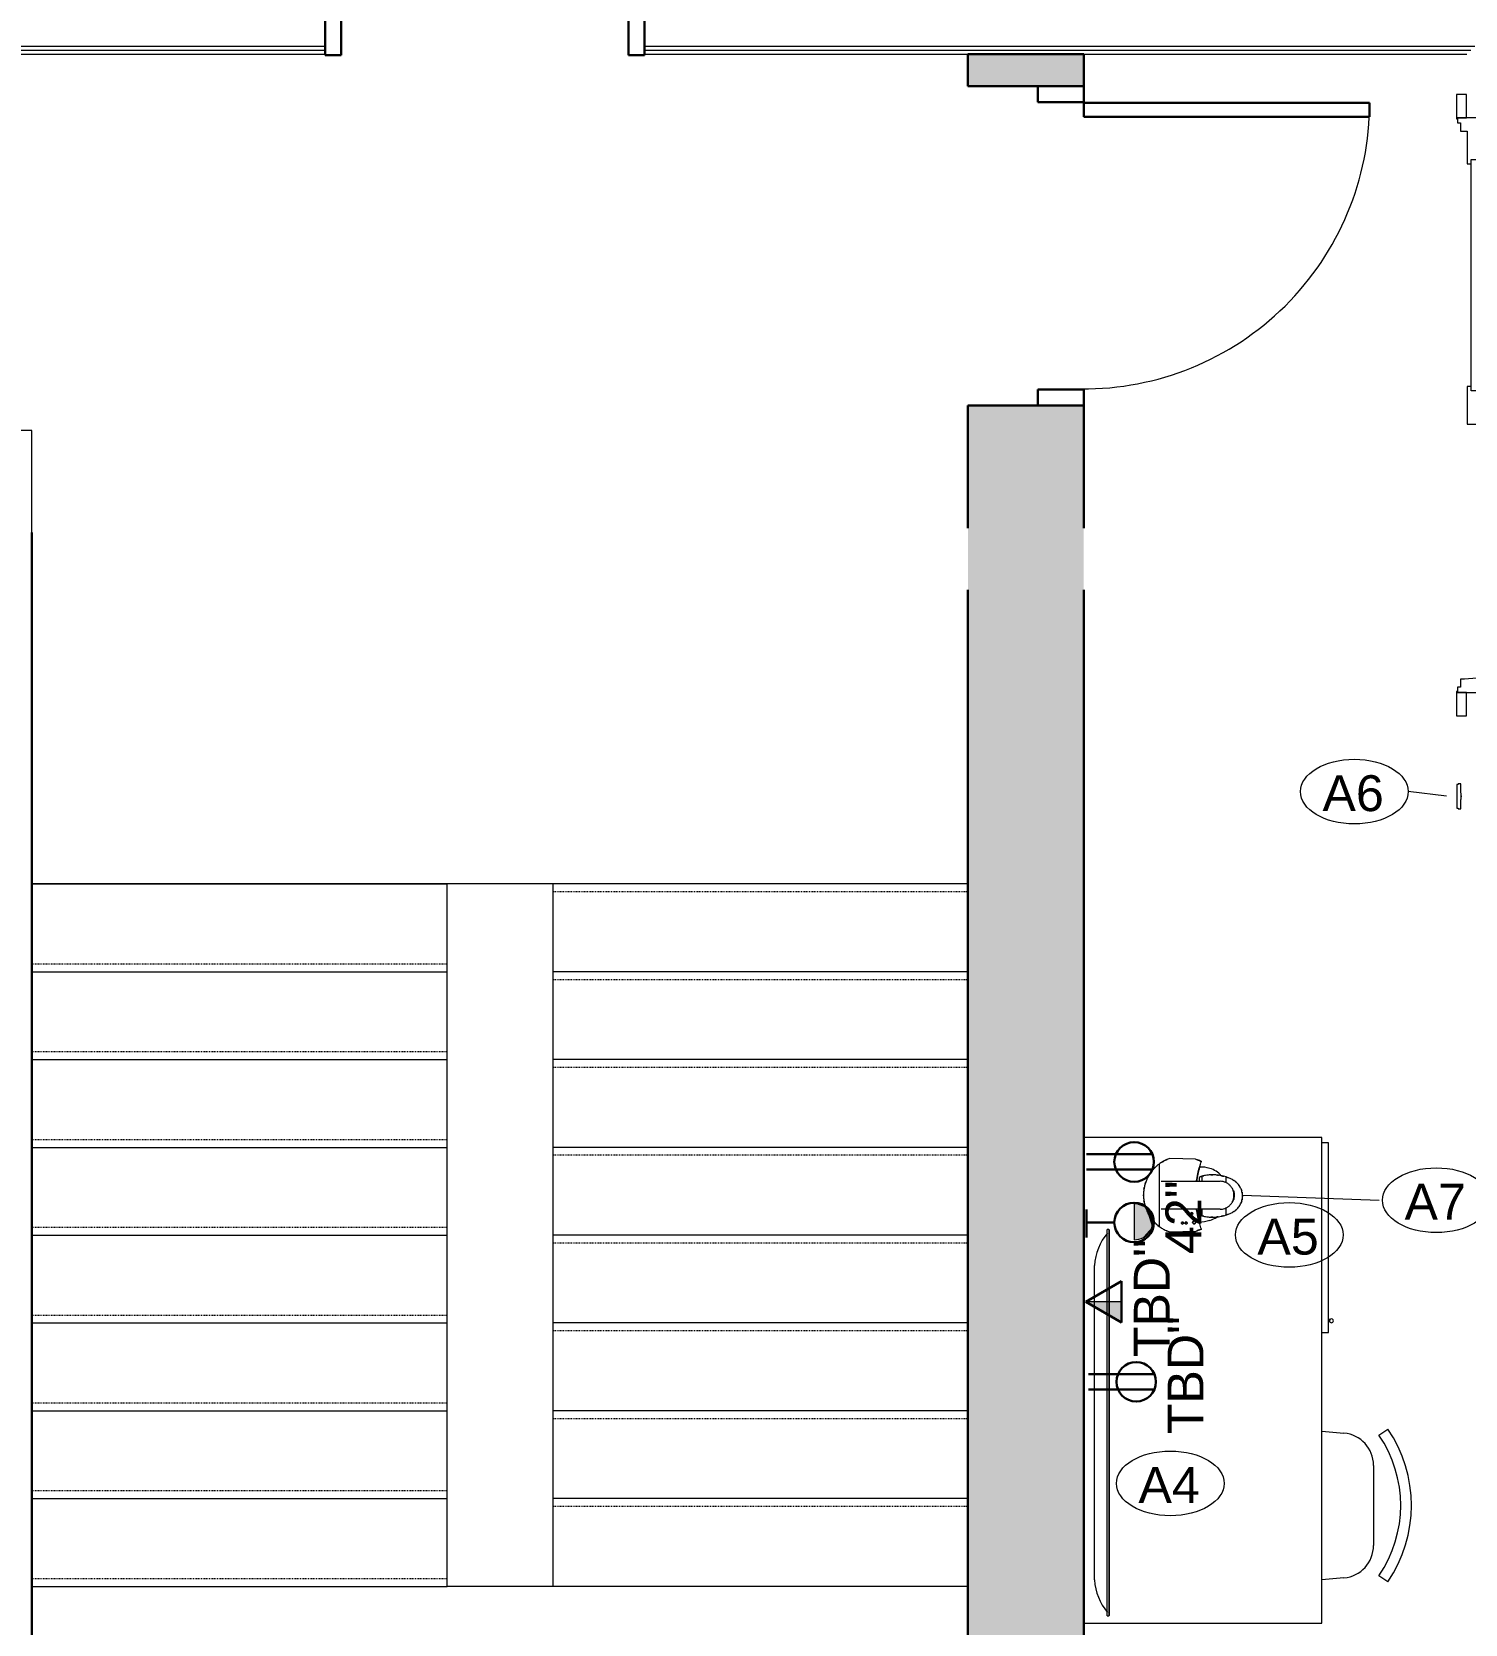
# Model space of a CAD drawing. Header units: inches. Extents: x -1176 to 1482, y -2527 to 978.
# Drawn here: x -344.8 to -165.3, y 153.6 to 353 of the extents above; entities that cross this region are included whole.
import ezdxf

# ---------------------------------------------------------------- set-up
doc = ezdxf.new("R2010")
doc.units = ezdxf.units.IN
doc.header["$MEASUREMENT"] = 0
doc.linetypes.add('Overhead 1_16_', pattern=[0.101562, 0.0625, -0.039062])
for name, color, linetype, lineweight in [('A-ANNO-NOTE', 131, 'Continuous', 40), ('A-DETL-GENF', 92, 'Continuous', 9), ('A-DOOR', 31, 'Continuous', 18), ('A-DOOR-FRAM', 31, 'Continuous', 30), ('A-DOOR-GLAZ', 31, 'Continuous', 9), ('A-DOOR-OPNG', 31, 'Continuous', 30), ('A-FLOR', 192, 'Continuous', 18), ('A-WALL', 113, 'Continuous', 18), ('A-WALL-PATT', 111, 'Continuous', 18), ('I-FURN', 30, 'Continuous', 9), ('I-WALL', 2, 'Continuous', 18), ('Q-CASE', 31, 'Continuous', 9), ('Q-SPCQ', 91, 'Continuous', 9), ('Q-SPCQ-IDEN', 132, 'Continuous', 9), ('S-STRS', 31, 'Continuous', 18)]:
    doc.layers.add(name, color=color, linetype=linetype, lineweight=lineweight)
doc.styles.add('Arial', font='arial.ttf', dxfattribs={"height": 4.5})
doc.styles.add('Swis721 Lt BT', font='swissl.ttf', dxfattribs={"height": 4.5})

# ---------------------------------------------------------------- blocks, each defined once
blk = doc.blocks.new('Door-Sliding-JELD-WEN-2_Panel-Stationary_Active-Wide_Stile-EpicVue - D6 6_ X 8_-8222146-3rd Floor Power _ Signal')
at = {"layer": 'A-DETL-GENF'}
for p, q in [((-35.86, 4.12), (-38.91, 4.12)), ((-38.91, 4.12), (-38.91, 2.86)), ((-36, 2.86), (-36, 4.04)), ((-36, 4.04), (-35.86, 4.04)), ((-35.34, 4.01), (-36, 4.01)), ((-36, 4.01), (-36, -1.74)), ((-35.86, 4.04), (-35.86, 4.12)), ((-35.34, 3.61), (-35.34, 4.01)), ((36, 4.01), (35.34, 4.01)), ((35.34, 4.01), (35.34, 3.61)), ((35.86, 4.12), (35.86, 4.04)), ((38.91, 4.12), (35.86, 4.12)), ((35.86, 4.04), (36, 4.04)), ((36, 4.04), (36, 2.86)), ((36, -1.74), (36, 4.01)), ((38.91, 2.86), (38.91, 4.12)), ((-38.91, 2.86), (-36, 2.86)), ((-34.34, 3.61), (-35.34, 3.61)), ((-34.34, 3.12), (-34.34, 3.61)), ((-34.11, 0.52), (-34.34, 3.12)), ((2.32, 2.8), (-2.37, 2.8)), ((-2.37, 2.8), (-2.37, 0.96)), ((1.78, 1.54), (1.78, 2.29)), ((1.78, 2.29), (2.32, 2.29)), ((2.32, 2.29), (2.32, 2.8)), ((30.2, 2.8), (30.2, 2.29)), ((34.33, 2.8), (30.2, 2.8)), ((30.2, 2.29), (30.75, 2.29)), ((30.75, 2.29), (30.75, 1.54)), ((35.34, 3.61), (34.33, 3.61)), ((34.33, 3.61), (34.33, 2.8)), ((36, 2.86), (38.91, 2.86)), ((-30.21, 0.52), (-34.11, 0.52)), ((-30.75, -0.74), (-30.75, 0.01)), ((-30.75, 0.01), (-30.21, 0.01)), ((-30.21, 0.01), (-30.21, 0.52)), ((-2.37, 0.96), (-2.32, 0.96)), ((-2.32, 1.01), (-2.32, 0.96)), ((-0.28, 1.01), (-2.32, 1.01)), ((-2.32, 0.96), (-2.32, 0.01)), ((-0.28, 0.52), (-2.32, 0.52)), ((-2.32, 0.01), (-1.78, 0.01)), ((-1.78, 0.01), (-1.78, -0.74)), ((-0.28, 0.52), (-0.28, 1.01)), ((-0.28, 1.01), (2.31, 1.01)), ((2.31, 0.52), (-0.28, 0.52)), ((2.31, 1.54), (1.78, 1.54)), ((2.31, 1.01), (2.31, 1.54)), ((2.31, -1.27), (2.31, 0.52)), ((30.75, 1.54), (30.21, 1.54)), ((30.21, 1.54), (30.21, 1.01)), ((30.21, 1.01), (34.25, 1.01)), ((34.25, 1.01), (34.25, -1.74)), ((-36, -1.74), (-34.25, -1.74)), ((-34.25, -1.74), (-34.25, -1.27)), ((-34.25, -1.27), (-30.22, -1.27)), ((-30.22, -0.74), (-30.75, -0.74)), ((-30.22, -1.27), (-30.22, -0.74)), ((-1.78, -0.74), (-2.31, -0.74)), ((-2.31, -0.74), (-2.31, -1.27)), ((-2.31, -1.27), (2.31, -1.27)), ((34.25, -1.74), (36, -1.74))]:
    blk.add_line(p, q, dxfattribs=at)
at = {"layer": 'A-DOOR-FRAM', "lineweight": 9}
for p, q in [((-34.75, -1.74), (-36, -1.74)), ((-36, -1.74), (-36, -2.81)), ((-34.75, -2.81), (-34.75, -1.74)), ((34.75, -1.74), (34.75, -2.81)), ((36, -1.74), (34.75, -1.74)), ((36, -2.81), (36, -1.74)), ((-36, -2.81), (-34.75, -2.81)), ((34.75, -2.81), (36, -2.81))]:
    blk.add_line(p, q, dxfattribs=at)
at = {"layer": 'A-DOOR-GLAZ'}
for p, q in [((1.78, 2.29), (30.75, 2.29)), ((-30.75, 0.01), (-1.78, 0.01)), ((1.78, 1.54), (30.75, 1.54)), ((-30.75, -0.74), (-1.78, -0.74))]:
    blk.add_line(p, q, dxfattribs=at)
at = {"layer": 'A-DOOR-OPNG'}
for p, q in [((-13.1, -1.92), (-10.27, -4.75)), ((-10.27, -4.75), (-22.27, -4.75)), ((-13.1, -7.58), (-10.27, -4.75))]:
    blk.add_line(p, q, dxfattribs=at)
blk = doc.blocks.new('Single Flush - D1 3_ X 8_-8250001-3rd Floor Power _ Signal')
at = {"layer": 'A-DOOR', "lineweight": 30}
for p, q in [((16.15625, -2.8125), (17.90625, -2.8125)), ((16.15625, -38.625), (16.15625, -2.8125)), ((17.90625, -2.8125), (17.90625, -38.625)), ((17.90625, -38.625), (16.15625, -38.625))]:
    blk.add_line(p, q, dxfattribs=at)
at = {"layer": 'A-DOOR', "lineweight": 9}
blk.add_arc((17.90625, -2.8125), 35.8125, 179.5, 270, dxfattribs=at)
at = {"layer": 'A-DOOR-FRAM'}
for p, q in [((-20, 2.9375), (-20, -2.8125)), ((-20, 2.9375), (-18, 2.9375)), ((-18, 2.9375), (-18, -2.8125)), ((18.000004, 2.9375), (18.000004, -2.8125)), ((18.000004, 2.9375), (20.000004, 2.9375)), ((20.000004, 2.9375), (20.000004, -2.8125)), ((-20, -2.8125), (-18, -2.8125)), ((18.000004, -2.8125), (20.000004, -2.8125))]:
    blk.add_line(p, q, dxfattribs=at)
blk = doc.blocks.new('Single Flush - D1 3_ X 8_-8252935-3rd Floor Power _ Signal')
at = {"layer": 'A-DOOR', "lineweight": 30}
for p, q in [((16.15625, -7.25), (17.90625, -7.25)), ((16.15625, -43.0625), (16.15625, -7.25)), ((17.90625, -7.25), (17.90625, -43.0625)), ((17.90625, -43.0625), (16.15625, -43.0625))]:
    blk.add_line(p, q, dxfattribs=at)
at = {"layer": 'A-DOOR', "lineweight": 9}
blk.add_arc((17.90625, -7.25), 35.8125, 179.5, 270, dxfattribs=at)
at = {"layer": 'A-DOOR-FRAM'}
for p, q in [((-20, -1.5), (-20, -7.25)), ((-20, -1.5), (-18, -1.5)), ((-18, -1.5), (-18, -7.25)), ((18.000004, -1.5), (18.000004, -7.25)), ((18.000004, -1.5), (20.000004, -1.5)), ((20.000004, -1.5), (20.000004, -7.25)), ((-20, -7.25), (-18, -7.25)), ((18.000004, -7.25), (20.000004, -7.25))]:
    blk.add_line(p, q, dxfattribs=at)
blk = doc.blocks.new('F-Chairs - Side 01-6547429-3rd Floor Power _ Signal')
at = {"layer": 'I-FURN'}
for p, q in [((-9.07, 9.03), (-9.31, 11.8)), ((9.31, 11.8), (9.07, 9.03)), ((-9.57, 3.52), (-8.8, 4.64)), ((5.02, 5.32), (-5.02, 5.32)), ((8.8, 4.64), (9.57, 3.52))]:
    blk.add_line(p, q, dxfattribs=at)
for centre, radius, start, end in [((-5.02, 9.38), 4.06, 184.9697, 270), ((5.02, 9.38), 4.06, 270, 355.0303), ((0, 17.51), 15.59, 235.6197, 304.3803), ((0, 17.51), 16.94, 235.6197, 304.3803)]:
    blk.add_arc(centre, radius, start, end, dxfattribs=at)
blk = doc.blocks.new('A-Flat_Screen_TV - OLED 55BGP 55_-7077464-3rd Floor Power _ Signal')
at = {"layer": 'Q-SPCQ'}
for p, q in [((-24.14, 0.06), (24.14, 0.06)), ((-24.14, 0.06), (-24.14, 0)), ((24.14, 0), (24.14, 0.06)), ((-24.2, 0), (24.2, 0)), ((-24.2, 0), (-24.2, -0.19)), ((24.2, -0.19), (-24.2, -0.19)), ((19.7, -1.81), (-19.7, -1.81)), ((24.2, -0.19), (24.2, 0))]:
    blk.add_line(p, q, dxfattribs=at)
for centre, start, end in [((-19.1, 5.58), 231.0344, 265.3628), ((19.1, 5.58), 274.6372, 308.9656)]:
    blk.add_arc(centre, 7.41, start, end, dxfattribs=at)
blk = doc.blocks.new('Desk65 - Desk-7130743-3rd Floor Power _ Signal')
at = {"layer": 'Q-CASE'}
for p, q in [((2291.48, 451.01), (2230.64, 451.01)), ((2230.64, 451.01), (2230.64, 421.2)), ((2291.48, 421.2), (2291.48, 451.01)), ((2230.64, 421.2), (2291.48, 421.2))]:
    blk.add_line(p, q, dxfattribs=at)
blk = doc.blocks.new('A-UC Refrigerator - A-UC Refrigerator-V54-3rd Floor Power _ Signal')
at = {"layer": 'Q-SPCQ'}
for p, q in [((-11.87, -16.92), (-11.87, -17.75)), ((-11.87, -17.75), (11.88, -17.75)), ((-10.5, -17.75), (-10.5, -17.91)), ((-10.5, -17.75), (-10.5, -17.91)), ((-10.25, -17.93), (-10.25, -17.75)), ((-10.25, -17.93), (-10.25, -17.75)), ((11.88, -17.75), (11.88, -16.92))]:
    blk.add_line(p, q, dxfattribs=at)
for start, end in [(90, 270), (270, 90)]:
    blk.add_arc((-10.39, -18.13), 0.25, start, end, dxfattribs=at)
blk = doc.blocks.new('HVAC_Other_LK-Systems_Room-Thermostat-S1-Dti-24V-NO - Room Thermostat S1 Dti 24V NO-V57-3rd Floor Power _ Signal')
at = {"layer": 'A-DETL-GENF'}
for p, q in [((-1.55, 0.12), (-1.55, -0.05)), ((-1.48, 0.12), (-1.55, 0.12)), ((-1.48, 0.12), (-1.55, 0.12)), ((-1.55, 0.12), (-1.55, -0.23)), ((-1.48, 0.28), (-1.48, 0.12)), ((1.48, 0.28), (-1.48, 0.28)), ((1.48, 0.28), (-1.48, 0.28)), ((-1.48, 0.28), (-1.48, 0.12)), ((1.48, 0.12), (1.48, 0.28)), ((1.48, 0.12), (1.48, 0.28)), ((1.55, 0.12), (1.48, 0.12)), ((1.55, 0.12), (1.48, 0.12)), ((1.55, -0.23), (1.55, 0.12)), ((1.55, -0.23), (1.55, 0.12)), ((-1.55, -0.05), (-1.55, -0.23)), ((-1.55, -0.23), (-0.76, -0.25)), ((-1.55, -0.23), (-0.76, -0.25)), ((-0.76, -0.25), (0, -0.26)), ((-0.76, -0.25), (-0.06, -0.26)), ((-0.06, -0.26), (-0.06, -0.3)), ((-0.06, -0.3), (0.06, -0.3)), ((-0.06, -0.3), (0.06, -0.3)), ((0, -0.26), (0.76, -0.25)), ((0.06, -0.26), (0.76, -0.25)), ((0.06, -0.3), (0.06, -0.26)), ((0.06, -0.3), (0.06, -0.26)), ((0.76, -0.25), (1.55, -0.23)), ((0.76, -0.25), (1.55, -0.23))]:
    blk.add_line(p, q, dxfattribs=at)
blk = doc.blocks.new('Keurig_Coffee_Maker_18764 - Keurig_Coffee_Maker_18764-V67-3rd Floor Power _ Signal')
at = {"layer": 'Q-SPCQ'}
for p, q in [((-0.61, 4.75), (-0.53, 4.77)), ((-0.53, 4.77), (-0.61, 4.75)), ((-0.61, 4.75), (-0.53, 4.77)), ((-0.53, 4.77), (-0.61, 4.75)), ((-0.61, 4.75), (-0.53, 4.77)), ((-0.53, 4.77), (-0.61, 4.75)), ((-0.61, 4.75), (-0.6, 4.72)), ((-0.61, 4.75), (-0.6, 4.72)), ((-0.61, 4.75), (-0.6, 4.72)), ((-0.6, 4.72), (-0.52, 4.74)), ((-0.52, 4.74), (-0.6, 4.72)), ((-0.6, 4.72), (-0.52, 4.74)), ((-0.52, 4.74), (-0.6, 4.72)), ((-0.6, 4.72), (-0.52, 4.74)), ((-0.52, 4.74), (-0.6, 4.72)), ((-0.52, 4.74), (-0.53, 4.77)), ((-0.52, 4.74), (-0.53, 4.77)), ((-0.52, 4.74), (-0.53, 4.77)), ((-0.51, 4.78), (-0.43, 4.8)), ((-0.51, 4.78), (-0.51, 4.75)), ((-0.43, 4.77), (-0.51, 4.75)), ((-0.43, 4.8), (-0.36, 4.82)), ((-0.43, 4.77), (-0.43, 4.8)), ((-0.35, 4.79), (-0.43, 4.77)), ((-0.36, 4.82), (-0.35, 4.79)), ((-0.31, 4.83), (-0.11, 4.85)), ((-0.31, 4.83), (-0.3, 4.8)), ((-0.11, 4.82), (-0.3, 4.8)), ((-0.11, 4.85), (-0.11, 4.82)), ((-0.04, 4.86), (0.03, 4.85)), ((-0.04, 4.86), (-0.04, 4.82)), ((0.03, 4.82), (-0.04, 4.82)), ((0.03, 4.85), (0.13, 4.85)), ((0.13, 4.85), (0.03, 4.85)), ((0.03, 4.82), (0.03, 4.85)), ((0.03, 4.82), (0.12, 4.82)), ((0.12, 4.82), (0.03, 4.82)), ((0.13, 4.85), (0.12, 4.82)), ((0.2, 4.81), (0.12, 4.82)), ((0.13, 4.85), (0.2, 4.84)), ((0.2, 4.84), (0.2, 4.81)), ((0.27, 4.8), (0.28, 4.83)), ((0.3, 4.8), (0.27, 4.8)), ((0.28, 4.83), (0.44, 4.8)), ((0.43, 4.77), (0.34, 4.79)), ((0.49, 4.75), (0.43, 4.77)), ((0.44, 4.8), (0.5, 4.78)), ((0.44, 4.8), (0.44, 4.8)), ((0.44, 4.8), (0.44, 4.8)), ((0.45, 4.8), (0.44, 4.77)), ((0.47, 4.79), (0.46, 4.76)), ((0.52, 4.75), (0.46, 4.76)), ((0.46, 4.76), (0.49, 4.75)), ((0.5, 4.78), (0.47, 4.79)), ((0.47, 4.79), (0.52, 4.78)), ((0.49, 4.75), (0.5, 4.78)), ((0.5, 4.78), (0.49, 4.75)), ((0.5, 4.78), (0.49, 4.75)), ((0.49, 4.75), (0.49, 4.75)), ((0.5, 4.75), (0.51, 4.78)), ((0.5, 4.78), (0.5, 4.78)), ((0.52, 4.78), (0.52, 4.75)), ((0.58, 4.76), (0.57, 4.73)), ((0.64, 4.7), (0.57, 4.73)), ((0.58, 4.76), (0.65, 4.73)), ((0.64, 4.7), (0.65, 4.73)), ((0.71, 4.71), (0.7, 4.68)), ((0.74, 4.66), (0.7, 4.68)), ((0.7, 4.68), (0.74, 4.66)), ((0.75, 4.69), (0.71, 4.71)), ((0.71, 4.71), (0.76, 4.68)), ((0.89, 4.58), (0.74, 4.66)), ((0.76, 4.68), (0.9, 4.61)), ((0.91, 4.61), (0.89, 4.58)), ((0.9, 4.61), (0.89, 4.58)), ((-1.56, 3.82), (-2.29, 3.82)), ((-1.75, -4.31), (-1.75, 3.08)), ((2.47, 3.82), (1.56, 3.82)), ((1.75, 3.08), (1.75, -4.31)), ((-2.38, 0.79), (-1.75, 0.79)), ((-2.24, 0.47), (-1.75, 0.47)), ((1.75, 0.79), (2.56, 0.79)), ((1.75, 0.47), (2.42, 0.47)), ((-3.9, -4.57), (3.9, -4.57)), ((2.55, -5.79), (2.53, -5.79)), ((0, -6.52), (-0.05, -6.52)), ((0, -6.52), (-0.05, -6.52))]:
    blk.add_line(p, q, dxfattribs=at)
at = {"layer": 'Q-SPCQ', "flags": 128}
for points in [[(-4.52, -0.02), (-4.56, -1.59), (-4.6, -3.21)], [(4.6, -3.21), (4.56, -1.59), (4.52, -0.02)]]:
    blk.add_lwpolyline(points, dxfattribs=at)
at = {"layer": 'Q-SPCQ'}
for centre, radius, start, end in [((-0.11, 0.74), 3.42, 133.2151, 162.0251), ((-0.11, 0.74), 3.42, 17.9749, 33.9816), ((0, 12.51), 12.51, 252.7803, 257.1927), ((-0.11, 0.74), 3.42, 162.0251, 183.9632), ((0, 12.51), 12.51, 253.7595, 261.925), ((0, 12.51), 12.51, 259.0261, 261.9487), ((0, 12.51), 12.51, 278.0789, 285.4279), ((-1.51, 0.29), 4.88, 2.0734, 17.9749), ((3.4, -0.17), 0.187, 90, 270), ((3.4, -0.17), 0.187, 270, 90), ((2.3, -0.48), 0.125, 90, 270), ((2.3, -0.48), 0.125, 270, 90), ((2.84, -0.34), 0.156, 90, 270), ((2.84, -0.34), 0.156, 270, 90), ((3.48, -1.19), 0.125, 90, 270), ((3.48, -1.64), 0.125, 90, 270), ((3.48, -1.19), 0.125, 270, 90), ((3.48, -1.64), 0.125, 270, 90), ((-0.02, -1.68), 4.83, 219.3983, 221.0457), ((-0.02, -1.68), 4.83, 228.1639, 230.5343), ((-0.02, -1.68), 4.83, 239.6592, 240.0724)]:
    blk.add_arc(centre, radius, start, end, dxfattribs=at)
for points in [[(-1.96, 4.62), (-2.02, 4.49), (-2.14, 4.23), (-2.24, 3.96), (-2.29, 3.82)], [(-2.25, 3.94), (-2.23, 3.98), (-2.22, 4.01), (-2.21, 4.05)], [(-1.96, 4.62), (-1.95, 4.63), (-1.93, 4.67), (-1.91, 4.71), (-1.9, 4.72)], [(-1.27, 5.43), (-1.23, 5.46), (-1.19, 5.49), (-1.15, 5.51)], [(-1.15, 5.51), (-1.1, 5.54), (-1.05, 5.57), (-1, 5.6)], [(1.19, 5.6), (1.24, 5.57), (1.28, 5.54), (1.33, 5.51)], [(1.33, 5.51), (1.37, 5.49), (1.41, 5.46), (1.45, 5.43)], [(2.09, 4.72), (2.1, 4.71), (2.12, 4.67), (2.13, 4.63), (2.14, 4.62)], [(2.47, 3.82), (2.43, 3.96), (2.33, 4.23), (2.21, 4.49), (2.14, 4.62)], [(-2.29, 3.82), (-2.36, 3.62), (-2.46, 3.2), (-2.56, 2.55), (-2.57, 1.89), (-2.53, 1.46), (-2.49, 1.24)], [(-2.56, 1.93), (-2.56, 2), (-2.56, 2.07), (-2.56, 2.15)], [(-2.44, 3.26), (-2.42, 3.35), (-2.4, 3.44), (-2.38, 3.53)], [(2.68, 1.24), (2.71, 1.46), (2.75, 1.89), (2.74, 2.55), (2.65, 3.2), (2.54, 3.62), (2.47, 3.82)], [(2.69, 2.85), (2.71, 2.77), (2.72, 2.68), (2.73, 2.59)], [(2.74, 2.15), (2.75, 2.08), (2.74, 2), (2.74, 1.93)], [(-4.23, 0.74), (-4.29, 0.61), (-4.39, 0.36), (-4.48, 0.11), (-4.52, -0.02)], [(-4.23, 0.74), (-4.27, 0.65), (-4.34, 0.48), (-4.41, 0.31), (-4.44, 0.22)], [(-4.44, 0.22), (-4.41, 0.31), (-4.34, 0.48), (-4.27, 0.65), (-4.23, 0.74)], [(-2.94, 0.35), (-3.15, 0.4), (-3.59, 0.52), (-4.02, 0.66), (-4.23, 0.74)], [(-2.94, 0.35), (-2.58, 0.26), (-2.22, 0.19), (-1.86, 0.14)], [(-2.49, 1.24), (-2.48, 1.17), (-2.45, 1.01), (-2.4, 0.86), (-2.38, 0.79)], [(-2.4, 0.85), (-2.42, 0.92), (-2.44, 0.98), (-2.45, 1.05)], [(-1.81, 0.13), (-1.9, 0.14), (-1.98, 0.16), (-2.07, 0.17)], [(2.94, 0.35), (2.59, 0.27), (2.25, 0.2), (1.9, 0.15)], [(2.56, 0.79), (2.59, 0.86), (2.63, 1.01), (2.67, 1.17), (2.68, 1.24)], [(2.64, 1.05), (2.62, 0.98), (2.6, 0.92), (2.58, 0.85)], [(4.23, 0.74), (4.02, 0.66), (3.59, 0.52), (3.15, 0.4), (2.94, 0.35)], [(4.44, 0.22), (4.41, 0.31), (4.34, 0.48), (4.27, 0.65), (4.23, 0.74)], [(4.52, -0.02), (4.48, 0.11), (4.39, 0.36), (4.29, 0.61), (4.23, 0.74)], [(4.23, 0.74), (4.27, 0.65), (4.34, 0.48), (4.41, 0.31), (4.44, 0.22)], [(3.48, -1.76), (3.47, -1.76), (3.46, -1.76), (3.44, -1.75), (3.42, -1.74), (3.41, -1.74), (3.4, -1.73)], [(3.46, -0.34), (3.45, -0.35), (3.43, -0.35), (3.41, -0.35)], [(-4.6, -3.21), (-4.55, -3.38), (-4.43, -3.69), (-4.19, -4.15), (-4, -4.43), (-3.9, -4.57)], [(-4.47, -3.57), (-4.46, -3.59), (-4.45, -3.61), (-4.44, -3.63)], [(-4.44, -3.63), (-4.45, -3.61), (-4.46, -3.59), (-4.47, -3.57)], [(3.9, -4.57), (4, -4.43), (4.19, -4.15), (4.43, -3.69), (4.55, -3.38), (4.6, -3.21)], [(4.45, -3.62), (4.45, -3.61), (4.46, -3.59), (4.47, -3.57)], [(4.47, -3.57), (4.46, -3.59), (4.45, -3.61), (4.45, -3.62)], [(-2.1, -6.05), (-2.18, -6.01), (-2.25, -5.97), (-2.33, -5.93)], [(2.29, -5.93), (2.49, -5.82), (2.89, -5.58), (3.43, -5.13), (3.75, -4.77), (3.9, -4.57)], [(2.29, -5.93), (2.48, -5.83), (2.67, -5.72), (2.85, -5.59)], [(3.57, -4.97), (3.67, -4.86), (3.76, -4.75), (3.85, -4.63)], [(-1.66, -6.23), (-1.61, -6.25), (-1.55, -6.27), (-1.5, -6.29)], [(-1.5, -6.29), (-1.48, -6.29), (-1.46, -6.3), (-1.45, -6.3)], [(-0.94, -6.43), (-0.89, -6.44), (-0.84, -6.45), (-0.78, -6.46)], [(0, -6.52), (0.03, -6.52), (0.05, -6.52), (0.08, -6.52)], [(0.08, -6.52), (0.05, -6.52), (0.03, -6.52), (0, -6.52)]]:
    blk.add_open_spline(points, degree=3, dxfattribs=at)
for points, knots in [([(2.14, 4.62), (2.07, 4.77), (1.89, 5.05), (1.52, 5.4), (1.09, 5.67), (0.61, 5.84), (0.09, 5.9), (-0.42, 5.84), (-0.91, 5.67), (-1.27, 5.44), (-1.52, 5.22), (-1.75, 4.98), (-1.88, 4.77), (-1.96, 4.62)], [0, 0, 0, 0, 0.1, 0.2, 0.3, 0.4, 0.5, 0.6, 0.7, 0.8, 0.85, 0.9, 1, 1, 1, 1]), ([(-1.9, 4.72), (-1.84, 4.83), (-1.7, 5.03), (-1.51, 5.23), (-1.4, 5.33), (-1.37, 5.35)], [0, 0, 0, 0, 0.3333333, 0.6666667, 0.7485665, 0.7485665, 0.7485665, 0.7485665]), ([(1.75, 3.08), (1.75, 3.18), (1.73, 3.38), (1.66, 3.67), (1.55, 3.9), (1.45, 4.07), (1.36, 4.19), (1.26, 4.3), (1.14, 4.4), (1.02, 4.5), (0.9, 4.58), (0.76, 4.65), (0.62, 4.72), (0.47, 4.77), (0.3, 4.8), (0.12, 4.83), (-0.08, 4.83), (-0.28, 4.81), (-0.47, 4.77), (-0.65, 4.7), (-0.83, 4.62), (-0.99, 4.52), (-1.15, 4.4), (-1.28, 4.27), (-1.4, 4.13), (-1.51, 3.97), (-1.62, 3.75), (-1.72, 3.46), (-1.75, 3.21), (-1.75, 3.08)], [0, 0, 0, 0, 0.055556, 0.111111, 0.166667, 0.194444, 0.222222, 0.25, 0.277778, 0.305556, 0.333333, 0.361111, 0.388889, 0.416667, 0.444444, 0.479167, 0.513889, 0.548611, 0.583333, 0.618056, 0.652778, 0.6875, 0.722222, 0.756944, 0.791667, 0.826389, 0.861111, 0.930556, 1, 1, 1, 1]), ([(-0.84, 5.68), (-0.81, 5.69), (-0.71, 5.73), (-0.61, 5.77), (-0.54, 5.79)], [0.1340386, 0.1340386, 0.1340386, 0.1340386, 0.1666667, 0.256932, 0.256932, 0.256932, 0.256932]), ([(-0.38, 5.83), (-0.37, 5.83), (-0.07, 5.89), (0.25, 5.88), (0.55, 5.83), (0.57, 5.83)], [0.3167664, 0.3167664, 0.3167664, 0.3167664, 0.3333333, 0.6666667, 0.6830273, 0.6830273, 0.6830273, 0.6830273]), ([(0.72, 5.79), (0.8, 5.77), (0.9, 5.74), (1, 5.69), (1.02, 5.68)], [0.7426327, 0.7426327, 0.7426327, 0.7426327, 0.8333333, 0.8657703, 0.8657703, 0.8657703, 0.8657703]), ([(1.56, 5.35), (1.58, 5.33), (1.69, 5.23), (1.89, 5.03), (2.02, 4.83), (2.09, 4.72)], [0.2509667, 0.2509667, 0.2509667, 0.2509667, 0.3333333, 0.6666667, 1, 1, 1, 1]), ([(2.39, 4.05), (2.4, 4.03), (2.42, 3.98), (2.43, 3.94), (2.44, 3.93)], [0.17849533, 0.17849533, 0.17849533, 0.17849533, 0.2, 0.21629659, 0.21629659, 0.21629659, 0.21629659]), ([(-2.54, 2.59), (-2.54, 2.6), (-2.53, 2.69), (-2.52, 2.78), (-2.51, 2.86)], [0.38887206, 0.38887206, 0.38887206, 0.38887206, 0.4, 0.46606846, 0.46606846, 0.46606846, 0.46606846]), ([(2.56, 3.52), (2.58, 3.45), (2.6, 3.36), (2.62, 3.27), (2.62, 3.26)], [0.3370694, 0.3370694, 0.3370694, 0.3370694, 0.4, 0.41654848, 0.41654848, 0.41654848, 0.41654848]), ([(-1.75, 0.12), (-1.82, 0.13), (-2.22, 0.19), (-2.62, 0.27), (-2.94, 0.35)], [0.7961311, 0.7961311, 0.7961311, 0.7961311, 0.8333333, 1, 1, 1, 1]), ([(-2.33, 0.67), (-2.34, 0.68), (-2.34, 0.7), (-2.36, 0.74), (-2.38, 0.79), (-2.39, 0.83), (-2.4, 0.85)], [0.8338778, 0.8338778, 0.8338778, 0.8338778, 0.8611111, 0.8888889, 0.9444444, 1, 1, 1, 1]), ([(-2.38, 0.79), (-2.37, 0.77), (-2.36, 0.73), (-2.34, 0.68), (-2.32, 0.65), (-2.31, 0.62), (-2.3, 0.6), (-2.29, 0.58), (-2.28, 0.56), (-2.27, 0.54), (-2.26, 0.52), (-2.26, 0.51), (-2.25, 0.49), (-2.24, 0.48), (-2.24, 0.47), (-2.24, 0.47), (-2.24, 0.47)], [0, 0, 0, 0, 0.0555556, 0.1111111, 0.1388889, 0.1666667, 0.1944444, 0.2222222, 0.25, 0.2777778, 0.3055556, 0.3333333, 0.3611111, 0.3888889, 0.4444444, 0.4737946, 0.4737946, 0.4737946, 0.4737946]), ([(2.94, 0.35), (2.62, 0.27), (2.22, 0.19), (1.82, 0.13), (1.75, 0.12)], [0, 0, 0, 0, 0.1666667, 0.2038782, 0.2038782, 0.2038782, 0.2038782]), ([(1.86, 0.14), (1.93, 0.15), (2.29, 0.21), (2.65, 0.28), (2.94, 0.35)], [0.8149744, 0.8149744, 0.8149744, 0.8149744, 0.85, 1, 1, 1, 1]), ([(2.42, 0.47), (2.42, 0.47), (2.42, 0.47), (2.43, 0.48), (2.43, 0.49), (2.44, 0.51), (2.45, 0.53), (2.46, 0.55), (2.47, 0.57), (2.48, 0.58), (2.48, 0.6), (2.49, 0.62), (2.51, 0.66), (2.53, 0.72), (2.55, 0.76), (2.56, 0.79)], [0.5262054, 0.5262054, 0.5262054, 0.5262054, 0.5555556, 0.6111111, 0.6388889, 0.6666667, 0.7083333, 0.75, 0.7708333, 0.78125, 0.7916667, 0.8333333, 0.875, 0.9166667, 1, 1, 1, 1]), ([(2.58, 0.85), (2.58, 0.83), (2.56, 0.79), (2.54, 0.74), (2.53, 0.7), (2.52, 0.68), (2.52, 0.67)], [0, 0, 0, 0, 0.0555556, 0.1111111, 0.1388889, 0.1661222, 0.1661222, 0.1661222, 0.1661222]), ([(3.33, 0.01), (3.34, 0.01), (3.36, 0.02), (3.38, 0.02), (3.4, 0.02)], [0.8888889, 0.8888889, 0.8888889, 0.8888889, 0.9305556, 1, 1, 1, 1]), ([(3.4, 0.02), (3.41, 0.02), (3.42, 0.02), (3.44, 0.01), (3.44, 0.01)], [0, 0, 0, 0, 0.05555556, 0.07172864, 0.07172864, 0.07172864, 0.07172864]), ([(2.3, -0.6), (2.3, -0.6), (2.28, -0.6), (2.26, -0.6), (2.24, -0.59), (2.23, -0.58), (2.22, -0.57), (2.21, -0.56), (2.19, -0.53), (2.18, -0.5), (2.18, -0.46), (2.19, -0.42), (2.2, -0.4), (2.22, -0.39), (2.23, -0.38), (2.26, -0.36), (2.28, -0.35), (2.3, -0.35)], [0, 0, 0, 0, 0.055556, 0.111111, 0.166667, 0.194444, 0.222222, 0.277778, 0.333333, 0.444444, 0.583333, 0.652778, 0.722222, 0.756944, 0.791667, 0.861111, 1, 1, 1, 1]), ([(2.3, -0.35), (2.31, -0.35), (2.32, -0.36), (2.34, -0.36), (2.35, -0.36), (2.36, -0.37), (2.38, -0.38), (2.39, -0.39), (2.4, -0.4), (2.42, -0.42), (2.43, -0.46), (2.43, -0.5), (2.42, -0.54), (2.4, -0.55), (2.39, -0.57), (2.38, -0.58), (2.35, -0.6), (2.32, -0.6), (2.3, -0.6)], [0, 0, 0, 0, 0.055556, 0.083333, 0.111111, 0.166667, 0.194444, 0.222222, 0.277778, 0.333333, 0.444444, 0.583333, 0.652778, 0.722222, 0.756944, 0.791667, 0.861111, 1, 1, 1, 1]), ([(2.74, -0.45), (2.73, -0.45), (2.72, -0.43), (2.7, -0.4), (2.68, -0.36), (2.69, -0.31), (2.7, -0.26), (2.72, -0.24), (2.73, -0.22), (2.74, -0.21), (2.76, -0.2), (2.77, -0.2), (2.78, -0.19), (2.79, -0.19)], [0.2222222, 0.2222222, 0.2222222, 0.2222222, 0.2777778, 0.3333333, 0.4444444, 0.5833333, 0.6527778, 0.7222222, 0.7569444, 0.7916667, 0.8263889, 0.8611111, 0.8888889, 0.8888889, 0.8888889, 0.8888889]), ([(2.84, -0.18), (2.85, -0.18), (2.87, -0.18), (2.88, -0.18), (2.9, -0.19), (2.92, -0.2), (2.93, -0.21), (2.94, -0.21), (2.94, -0.22)], [0, 0, 0, 0, 0.0555556, 0.0833333, 0.1111111, 0.1666667, 0.1944444, 0.2222222, 0.2222222, 0.2222222, 0.2222222]), ([(2.98, -0.26), (2.99, -0.27), (3, -0.31), (3, -0.36), (2.98, -0.41), (2.97, -0.43), (2.95, -0.45), (2.94, -0.46), (2.93, -0.47), (2.89, -0.48), (2.87, -0.49), (2.84, -0.49)], [0.3333333, 0.3333333, 0.3333333, 0.3333333, 0.4444444, 0.5833333, 0.6527778, 0.7222222, 0.7569444, 0.7916667, 0.8263889, 0.8611111, 1, 1, 1, 1]), ([(3.21, -0.14), (3.21, -0.13), (3.22, -0.11), (3.22, -0.09), (3.23, -0.08), (3.23, -0.08)], [0.5555556, 0.5555556, 0.5555556, 0.5555556, 0.5833333, 0.6527778, 0.6666667, 0.6666667, 0.6666667, 0.6666667]), ([(3.27, -0.31), (3.27, -0.3), (3.25, -0.29), (3.23, -0.25), (3.21, -0.21), (3.21, -0.18), (3.21, -0.17)], [0.2222222, 0.2222222, 0.2222222, 0.2222222, 0.2777778, 0.3333333, 0.4444444, 0.4882459, 0.4882459, 0.4882459, 0.4882459]), ([(3.4, -0.36), (3.39, -0.36), (3.37, -0.35), (3.35, -0.35), (3.34, -0.35), (3.33, -0.34)], [0, 0, 0, 0, 0.0555556, 0.0833333, 0.1111111, 0.1111111, 0.1111111, 0.1111111]), ([(3.48, -1.31), (3.47, -1.31), (3.46, -1.31), (3.44, -1.31), (3.42, -1.3), (3.4, -1.28), (3.39, -1.27), (3.37, -1.24), (3.36, -1.21), (3.36, -1.16), (3.37, -1.13), (3.38, -1.11), (3.39, -1.1), (3.4, -1.1), (3.4, -1.09)], [0, 0, 0, 0, 0.0555556, 0.1111111, 0.1666667, 0.2222222, 0.2777778, 0.3333333, 0.4444444, 0.5833333, 0.6527778, 0.7222222, 0.7569444, 0.7777778, 0.7777778, 0.7777778, 0.7777778]), ([(3.36, -1.66), (3.36, -1.64), (3.36, -1.61), (3.37, -1.58), (3.39, -1.56), (3.4, -1.54), (3.44, -1.52), (3.46, -1.51), (3.48, -1.51)], [0.4444444, 0.4444444, 0.4444444, 0.4444444, 0.5833333, 0.6527778, 0.7222222, 0.7916667, 0.8611111, 1, 1, 1, 1]), ([(3.41, -1.08), (3.42, -1.08), (3.44, -1.07), (3.46, -1.06), (3.48, -1.06)], [0.8149321, 0.8149321, 0.8149321, 0.8149321, 0.8611111, 1, 1, 1, 1]), ([(3.48, -1.06), (3.49, -1.06), (3.51, -1.06), (3.53, -1.07), (3.55, -1.08), (3.56, -1.09), (3.58, -1.11), (3.6, -1.13), (3.61, -1.17), (3.61, -1.19), (3.61, -1.21)], [0, 0, 0, 0, 0.0555556, 0.1111111, 0.1666667, 0.2222222, 0.2777778, 0.3333333, 0.4444444, 0.5555556, 0.5555556, 0.5555556, 0.5555556]), ([(3.59, -1.25), (3.59, -1.26), (3.58, -1.27), (3.56, -1.29), (3.53, -1.31), (3.5, -1.31), (3.48, -1.31)], [0.6666667, 0.6666667, 0.6666667, 0.6666667, 0.7222222, 0.7916667, 0.8611111, 1, 1, 1, 1]), ([(3.48, -1.51), (3.49, -1.51), (3.51, -1.51), (3.53, -1.52), (3.55, -1.53), (3.56, -1.54), (3.58, -1.56), (3.6, -1.58), (3.61, -1.61), (3.61, -1.64), (3.61, -1.66)], [0, 0, 0, 0, 0.0555556, 0.1111111, 0.1666667, 0.2222222, 0.2777778, 0.3333333, 0.4444444, 0.5555556, 0.5555556, 0.5555556, 0.5555556]), ([(3.59, -1.7), (3.59, -1.7), (3.58, -1.72), (3.56, -1.73), (3.53, -1.75), (3.5, -1.76), (3.48, -1.76)], [0.6666667, 0.6666667, 0.6666667, 0.6666667, 0.7222222, 0.7916667, 0.8611111, 1, 1, 1, 1]), ([(3.5, -0.01), (3.5, -0.01), (3.51, -0.02), (3.53, -0.03), (3.54, -0.05), (3.57, -0.09), (3.59, -0.14), (3.59, -0.18), (3.58, -0.2)], [0.1737723, 0.1737723, 0.1737723, 0.1737723, 0.1944444, 0.2222222, 0.2777778, 0.3333333, 0.4444444, 0.5555556, 0.5555556, 0.5555556, 0.5555556]), ([(3.58, -0.23), (3.57, -0.24), (3.56, -0.26), (3.55, -0.28), (3.53, -0.3), (3.52, -0.31), (3.52, -0.31)], [0.6069174, 0.6069174, 0.6069174, 0.6069174, 0.6527778, 0.7222222, 0.7569444, 0.7777778, 0.7777778, 0.7777778, 0.7777778]), ([(-4.28, -3.96), (-4.26, -4), (-4.23, -4.06), (-4.2, -4.11), (-4.2, -4.12)], [0.3713401, 0.3713401, 0.3713401, 0.3713401, 0.5, 0.5248828, 0.5248828, 0.5248828, 0.5248828]), ([(-4.2, -4.12), (-4.2, -4.11), (-4.23, -4.06), (-4.26, -4), (-4.28, -3.96)], [0.4751172, 0.4751172, 0.4751172, 0.4751172, 0.5, 0.6286599, 0.6286599, 0.6286599, 0.6286599]), ([(-3.9, -4.57), (-3.77, -4.75), (-3.49, -5.07), (-3.02, -5.49), (-2.6, -5.78), (-2.29, -5.96), (-2.11, -6.05), (-1.94, -6.12), (-1.75, -6.2), (-1.57, -6.27), (-1.44, -6.31), (-1.36, -6.33), (-1.24, -6.36), (-1.07, -6.41), (-0.88, -6.44), (-0.76, -6.46), (-0.68, -6.47), (-0.53, -6.49), (-0.32, -6.51), (-0.14, -6.52), (-0.05, -6.52)], [0, 0, 0, 0, 0.142857, 0.285714, 0.428571, 0.5, 0.535714, 0.571429, 0.625, 0.678571, 0.705357, 0.71875, 0.732143, 0.785714, 0.839286, 0.852679, 0.866071, 0.892857, 0.946429, 1, 1, 1, 1]), ([(-3.44, -5.1), (-3.43, -5.11), (-3.38, -5.16), (-3.33, -5.21), (-3.29, -5.25)], [0.23427003, 0.23427003, 0.23427003, 0.23427003, 0.25, 0.30481789, 0.30481789, 0.30481789, 0.30481789]), ([(-3.29, -5.25), (-3.33, -5.21), (-3.38, -5.16), (-3.43, -5.11), (-3.44, -5.1)], [0.79638486, 0.79638486, 0.79638486, 0.79638486, 0.83333333, 0.8435005, 0.8435005, 0.8435005, 0.8435005]), ([(-2.72, -5.7), (-2.76, -5.67), (-2.83, -5.62), (-2.89, -5.58), (-2.92, -5.56)], [0.63255371, 0.63255371, 0.63255371, 0.63255371, 0.66666667, 0.68782663, 0.68782663, 0.68782663, 0.68782663]), ([(-2.91, -5.56), (-2.89, -5.58), (-2.82, -5.63), (-2.75, -5.68), (-2.71, -5.7)], [0.46748557, 0.46748557, 0.46748557, 0.46748557, 0.5, 0.54988363, 0.54988363, 0.54988363, 0.54988363]), ([(-2.32, -5.94), (-2.28, -5.96), (-2.2, -6), (-2.13, -6.03), (-2.1, -6.05)], [0.7023309, 0.7023309, 0.7023309, 0.7023309, 0.75, 0.78527969, 0.78527969, 0.78527969, 0.78527969]), ([(0, -6.52), (0.09, -6.52), (0.26, -6.51), (0.47, -6.49), (0.63, -6.47), (0.76, -6.45), (0.88, -6.43), (1.02, -6.4), (1.17, -6.37), (1.31, -6.33), (1.42, -6.3), (1.53, -6.26), (1.67, -6.21), (1.83, -6.15), (2.04, -6.06), (2.19, -5.98), (2.29, -5.93)], [0, 0, 0, 0, 0.1, 0.2, 0.25, 0.3, 0.35, 0.4, 0.475, 0.55, 0.5875, 0.625, 0.7, 0.775, 0.85, 1, 1, 1, 1]), ([(2.85, -5.59), (2.8, -5.62), (2.62, -5.75), (2.43, -5.85), (2.29, -5.93)], [0.8, 0.8, 0.8, 0.8, 0.85, 1, 1, 1, 1]), ([(3.04, -5.45), (3.15, -5.37), (3.27, -5.27), (3.38, -5.16), (3.39, -5.15)], [0.2716855, 0.2716855, 0.2716855, 0.2716855, 0.4, 0.414526, 0.414526, 0.414526, 0.414526]), ([(3.39, -5.15), (3.3, -5.23), (3.18, -5.34), (3.06, -5.44), (3.04, -5.45)], [0.585474, 0.585474, 0.585474, 0.585474, 0.7, 0.7283145, 0.7283145, 0.7283145, 0.7283145]), ([(3.85, -4.63), (3.84, -4.65), (3.75, -4.77), (3.65, -4.88), (3.56, -4.97)], [0.3739159, 0.3739159, 0.3739159, 0.3739159, 0.4, 0.5097654, 0.5097654, 0.5097654, 0.5097654]), ([(-1.45, -6.3), (-1.48, -6.29), (-1.55, -6.27), (-1.62, -6.25), (-1.68, -6.23)], [0.3190358, 0.3190358, 0.3190358, 0.3190358, 0.33333333, 0.37139588, 0.37139588, 0.37139588, 0.37139588]), ([(-0.77, -6.46), (-0.78, -6.46), (-0.84, -6.45), (-0.9, -6.44), (-0.95, -6.43)], [0.1610836, 0.1610836, 0.1610836, 0.1610836, 0.16666667, 0.2032532, 0.2032532, 0.2032532, 0.2032532]), ([(0.71, -6.46), (0.74, -6.46), (0.79, -6.45), (0.84, -6.44), (0.86, -6.44)], [0.29875922, 0.29875922, 0.29875922, 0.29875922, 0.33333333, 0.3619925, 0.3619925, 0.3619925, 0.3619925]), ([(0.86, -6.44), (0.84, -6.44), (0.79, -6.45), (0.74, -6.46), (0.71, -6.46)], [0.6380075, 0.6380075, 0.6380075, 0.6380075, 0.66666667, 0.70124078, 0.70124078, 0.70124078, 0.70124078]), ([(1.52, -6.26), (1.54, -6.26), (1.57, -6.25), (1.6, -6.23), (1.62, -6.23)], [0.65060949, 0.65060949, 0.65060949, 0.65060949, 0.66666667, 0.69577662, 0.69577662, 0.69577662, 0.69577662]), ([(1.62, -6.23), (1.6, -6.23), (1.57, -6.25), (1.54, -6.26), (1.52, -6.26)], [0.30422338, 0.30422338, 0.30422338, 0.30422338, 0.33333333, 0.34939051, 0.34939051, 0.34939051, 0.34939051])]:
    blk.add_open_spline(points, degree=3, knots=knots, dxfattribs=at)
blk = doc.blocks.new('Appliance_Specialty Equipment Tag - Standard-3515593-3rd Floor Power _ Signal')
at = {"layer": 'Q-SPCQ-IDEN'}
blk.add_ellipse((-0.0499, 0.0037), major_axis=(-0.1406, 0), ratio=0.600473, dxfattribs=at)

msp = doc.modelspace()

# ---------------------------------------------------------------- hatches: boundary and pattern name
at = {"layer": 'A-ANNO-NOTE', "lineweight": 9}
for points in [[(-206.76, 201.75), (-206.6, 206.24), (-206.76, 206.24), (-206.76, 202.02)], [(-206.76, 201.75), (-206.52, 201.75), (-206.6, 206.24), (-206.75, 202.02)], [(-205.28, 205.76), (-205.98, 206.14), (-206.6, 206.24), (-206.17, 206.09)], [(-205.98, 206.14), (-206.37, 206.22), (-206.6, 206.24), (-206.17, 206.17)], [(-206.52, 201.75), (-205.28, 205.76), (-206.6, 206.24), (-206.53, 202.02)], [(-206.52, 201.75), (-205.75, 201.94), (-205.28, 205.76), (-206.44, 202.02)], [(-205.28, 205.76), (-205.61, 205.98), (-205.98, 206.14)], [(-205.75, 201.94), (-204.52, 203.33), (-205.28, 205.76), (-205.74, 202.02)], [(-204.52, 203.33), (-204.45, 204.35), (-205.28, 205.76)], [(-204.6, 204.89), (-205.04, 205.55), (-205.28, 205.76)], [(-204.45, 204.35), (-204.6, 204.89), (-205.28, 205.76)], [(-204.6, 204.89), (-204.84, 205.3), (-205.04, 205.55)], [(-204.6, 204.89), (-204.71, 205.1), (-204.84, 205.3)], [(-204.45, 204.35), (-204.5, 204.59), (-204.6, 204.89)], [(-204.52, 203.33), (-204.43, 204.19), (-204.45, 204.35)], [(-204.52, 203.33), (-204.43, 203.8), (-204.43, 204.19)], [(-206.52, 201.75), (-206.17, 201.81), (-205.75, 201.94), (-206.17, 201.84)], [(-206.21, 201.79), (-206.05, 201.83), (-206.17, 201.81)], [(-205.75, 201.94), (-204.84, 202.69), (-204.52, 203.33), (-205.68, 202.02)], [(-205.75, 201.94), (-205.04, 202.44), (-204.84, 202.69), (-205.65, 202.02)], [(-205.75, 201.94), (-205.28, 202.23), (-205.04, 202.44), (-205.63, 202.02)], [(-205.75, 201.94), (-205.6, 202.02), (-205.6, 202.02)], [(-204.84, 202.69), (-204.64, 203.03), (-204.52, 203.33)], [(-208.34, 191.39), (-208.34, 193.97), (-212.81, 193.97)]]:
    msp.add_hatch(color=256, dxfattribs=at).paths.add_polyline_path(points, flags=0)
at = {"layer": 'A-DETL-GENF'}
msp.add_hatch(color=7, dxfattribs=at).paths.add_polyline_path([(-227.57, 283.16), (-213.07, 283.16), (-213.07, 290.89), (-227.57, 290.89)], flags=0)
at = {"layer": 'A-WALL-PATT', "lineweight": 9}
h = msp.add_hatch(color=7, dxfattribs=at)
h.paths.add_polyline_path([(-213.07, 106.47), (-213.07, 110.47), (-227.57, 110.47), (-227.57, 106.47), (-217.62, 106.47)], flags=0)
h.paths.add_polyline_path([(-217.62, 150.47), (-213.07, 150.47), (-213.07, 283.16), (-227.57, 283.16), (-227.57, 150.47)], flags=0)
h.paths.add_polyline_path([(-227.05, 290.89), (-213.07, 290.89), (-213.07, 306.23), (-227.57, 306.23), (-227.57, 290.89)], flags=0)
h.paths.add_polyline_path([(-217.62, 346.23), (-213.07, 346.23), (-213.07, 350.23), (-227.57, 350.23), (-227.57, 346.23)], flags=0)

# ---------------------------------------------------------------- linework, layer by layer
at = {"layer": 'A-ANNO-NOTE', "lineweight": 30}
for p, q in [((-212.74, 212.45), (-204.48, 212.45)), ((-212.74, 210.53), (-204.48, 210.53)), ((-212.74, 205.55), (-212.74, 202.04)), ((-212.74, 203.91), (-209.24, 203.91)), ((-212.81, 193.97), (-208.34, 196.55)), ((-208.34, 196.55), (-208.34, 191.39)), ((-212.81, 193.97), (-208.34, 191.39)), ((-212.48, 184.9), (-204.22, 184.9)), ((-212.48, 182.99), (-204.22, 182.99))]:
    msp.add_line(p, q, dxfattribs=at)
at = {"layer": 'A-ANNO-NOTE', "lineweight": 9}
for p, q in [((-206.76, 206.24), (-206.76, 201.75)), ((-212.81, 193.97), (-208.34, 191.39)), ((-208.34, 193.97), (-212.81, 193.97)), ((-208.34, 191.39), (-208.34, 193.97))]:
    msp.add_line(p, q, dxfattribs=at)
at = {"layer": 'A-ANNO-NOTE', "lineweight": 30}
for centre, radius in [((-206.76, 211.49), 2.48), ((-206.76, 203.91), 2.48), ((-206.5, 183.95), 2.47)]:
    msp.add_circle(centre, radius, dxfattribs=at)
at = {"layer": 'A-ANNO-NOTE', "lineweight": 9}
msp.add_arc((-206.67, 204), 2.25, 267.6427, 92.3573, dxfattribs=at)
at = {"layer": 'A-FLOR'}
msp.add_line((-227.57, 246.32), (-344.82, 246.32), dxfattribs=at)
at = {"layer": 'A-WALL'}
for p, q in [((-397.82, 351.23), (-308.08, 351.23)), ((-268.08, 351.23), (-164.07, 351.23)), ((-397.82, 350.73), (-308.08, 350.73)), ((-268.08, 350.73), (-164.57, 350.73)), ((-344.82, 303.12), (-357.82, 303.12)), ((-344.82, 290.32), (-344.82, 303.12))]:
    msp.add_line(p, q, dxfattribs=at)
at = {"layer": 'A-WALL', "color": 8, "lineweight": 30}
for p, q in [((-227.57, 350.23), (-227.57, 346.23)), ((-213.07, 350.23), (-227.57, 350.23)), ((-213.07, 346.23), (-213.07, 350.23)), ((-227.57, 346.23), (-213.07, 346.23)), ((-227.57, 306.23), (-227.57, 290.89)), ((-213.07, 306.23), (-227.57, 306.23)), ((-213.07, 290.89), (-213.07, 306.23)), ((-344.82, 106.47), (-344.82, 290.32)), ((-227.57, 283.16), (-227.57, 150.47)), ((-213.07, 150.47), (-213.07, 283.16))]:
    msp.add_line(p, q, dxfattribs=at)
at = {"layer": 'I-WALL'}
for p, q in [((-308.08, 350.23), (-308.08, 355.86)), ((-268.08, 355.86), (-268.08, 350.23)), ((-397.82, 350.23), (-308.08, 350.23)), ((-268.08, 350.23), (-227.57, 350.23)), ((-213.07, 350.23), (-165.07, 350.23))]:
    msp.add_line(p, q, dxfattribs=at)
at = {"layer": 'Q-SPCQ-IDEN'}
for p, q in [((-167.62, 257.29), (-172.42, 257.88)), ((-193.19, 207.32), (-176.06, 206.7))]:
    msp.add_line(p, q, dxfattribs=at)
at = {"layer": 'S-STRS', "lineweight": 9}
for p, q in [((-344.82, 246.32), (-292.82, 246.32)), ((-292.82, 235.32), (-292.82, 246.32)), ((-279.57, 246.32), (-279.57, 235.32)), ((-344.82, 235.32), (-292.82, 235.32)), ((-292.82, 224.32), (-292.82, 235.32)), ((-279.57, 235.32), (-279.57, 224.32)), ((-227.57, 235.32), (-279.57, 235.32)), ((-344.82, 224.32), (-292.82, 224.32)), ((-292.82, 213.32), (-292.82, 224.32)), ((-279.57, 224.32), (-279.57, 213.32)), ((-227.57, 224.32), (-279.57, 224.32)), ((-344.82, 213.32), (-292.82, 213.32)), ((-292.82, 202.32), (-292.82, 213.32)), ((-279.57, 213.32), (-279.57, 202.32)), ((-227.57, 213.32), (-279.57, 213.32)), ((-344.82, 202.32), (-292.82, 202.32)), ((-292.82, 191.32), (-292.82, 202.32)), ((-279.57, 202.32), (-279.57, 191.32)), ((-227.57, 202.32), (-279.57, 202.32)), ((-344.82, 191.32), (-292.82, 191.32)), ((-292.82, 180.32), (-292.82, 191.32)), ((-279.57, 191.32), (-279.57, 180.32)), ((-227.57, 191.32), (-279.57, 191.32)), ((-344.82, 180.32), (-292.82, 180.32)), ((-292.82, 169.32), (-292.82, 180.32)), ((-279.57, 180.32), (-279.57, 169.32)), ((-227.57, 180.32), (-279.57, 180.32)), ((-344.82, 169.32), (-292.82, 169.32)), ((-292.82, 158.32), (-292.82, 169.32)), ((-279.57, 169.32), (-279.57, 158.32)), ((-227.57, 169.32), (-279.57, 169.32)), ((-344.82, 158.32), (-292.82, 158.32)), ((-279.57, 158.32), (-292.82, 158.32)), ((-227.57, 158.32), (-279.57, 158.32))]:
    msp.add_line(p, q, dxfattribs=at)
at = {"layer": 'S-STRS', "linetype": 'Overhead 1_16_', "lineweight": 9}
for p, q in [((-227.57, 245.32), (-279.57, 245.32)), ((-344.82, 236.32), (-292.82, 236.32)), ((-227.57, 234.32), (-279.57, 234.32)), ((-344.82, 225.32), (-292.82, 225.32)), ((-227.57, 223.32), (-279.57, 223.32)), ((-344.82, 214.32), (-292.82, 214.32)), ((-227.57, 212.32), (-279.57, 212.32)), ((-344.82, 203.32), (-292.82, 203.32)), ((-227.57, 201.32), (-279.57, 201.32)), ((-344.82, 192.32), (-292.82, 192.32)), ((-227.57, 190.32), (-279.57, 190.32)), ((-344.82, 181.32), (-292.82, 181.32)), ((-227.57, 179.32), (-279.57, 179.32)), ((-344.82, 170.32), (-292.82, 170.32)), ((-227.57, 168.32), (-279.57, 168.32)), ((-344.82, 159.32), (-292.82, 159.32))]:
    msp.add_line(p, q, dxfattribs=at)

# ---------------------------------------------------------------- block references
at = {"layer": 'A-DOOR'}
for name, p, rotation in [('Single Flush - D1 3_ X 8_-8250001-3rd Floor Power _ Signal', (-288.08, 353.04), 180), ('Single Flush - D1 3_ X 8_-8252935-3rd Floor Power _ Signal', (-220.32, 326.23), 89.99999999999991), ('Door-Sliding-JELD-WEN-2_Panel-Stationary_Active-Wide_Stile-EpicVue - D6 6_ X 8_-8222146-3rd Floor Power _ Signal', (-162.26, 306.29), 89.99999999999991)]:
    msp.add_blockref(name, p, dxfattribs=dict(at, rotation=rotation))
at = {"layer": 'I-FURN', "rotation": 90.00000000000097}
msp.add_blockref('F-Chairs - Side 01-6547429-3rd Floor Power _ Signal', (-171.45, 168.47), dxfattribs=at)
at = {"layer": 'Q-CASE', "rotation": 269.9999999999999}
msp.add_blockref('Desk65 - Desk-7130743-3rd Floor Power _ Signal', (-634.25, 2445.21), dxfattribs=at)
at = {"layer": 'Q-SPCQ'}
for name, p, rotation in [('HVAC_Other_LK-Systems_Room-Thermostat-S1-Dti-24V-NO - Room Thermostat S1 Dti 24V NO-V57-3rd Floor Power _ Signal', (-166.07, 257.29), 89.99999999999979), ('A-UC Refrigerator - A-UC Refrigerator-V54-3rd Floor Power _ Signal', (-200.17, 201.99), 89.99999999999984), ('Keurig_Coffee_Maker_18764 - Keurig_Coffee_Maker_18764-V67-3rd Floor Power _ Signal', (-199.07, 207.32), 270.0000000000003), ('A-Flat_Screen_TV - OLED 55BGP 55_-7077464-3rd Floor Power _ Signal', (-209.93, 178.83), 270)]:
    msp.add_blockref(name, p, dxfattribs=dict(at, rotation=rotation))
at = {"layer": 'Q-SPCQ-IDEN', "xscale": 47.99999999999997, "yscale": 47.99999999999997, "zscale": 47.99999999999997}
for p in [(-176.78, 257.7), (-166.51, 206.52), (-184.93, 202.17), (-199.83, 171.05)]:
    msp.add_blockref('Appliance_Specialty Equipment Tag - Standard-3515593-3rd Floor Power _ Signal', p, dxfattribs=at)

# ---------------------------------------------------------------- texts
at = {"layer": 'A-ANNO-NOTE', "lineweight": 9, "char_height": 4.5, "attachment_point": 1, "rotation": 90, "style": 'Swis721 Lt BT'}
for s, insert, width in [('42"', (-202.83, 199.96), 10.302), ('TBD"', (-206.8, 187.03), 16.665), ('TBD"', (-202.57, 177.38), 16.665)]:
    msp.add_mtext(s, dxfattribs=dict(at, insert=insert, width=width))
at = {"layer": 'Q-SPCQ-IDEN', "char_height": 4.5, "width": 9.393, "attachment_point": 1, "style": 'Arial'}
for s, insert in [('A6', (-183.17, 259.93)), ('A7', (-172.89, 208.75)), ('A5', (-191.32, 204.39)), ('A4', (-206.22, 173.28))]:
    msp.add_mtext(s, dxfattribs=dict(at, insert=insert))

doc.saveas('drawing.dxf')
